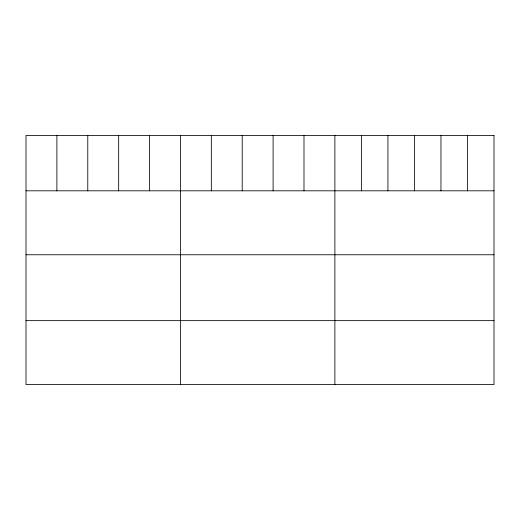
<?xml version="1.0" encoding="UTF-8"?>
<svg xmlns="http://www.w3.org/2000/svg" width="520" height="520" viewBox="0 0 520 520"><rect width="100%" height="100%" fill="white"/><g stroke="black" fill="none" stroke-linecap="round" stroke-linejoin="round"><path stroke-width="0.78" d="M26 190.814L494 190.814M26 254.761L494 254.761M26 320.645L494 320.645M467.48 135.415L467.48 190.814M440.96 135.415L440.96 190.814M414.44 135.415L414.44 190.814M387.92 135.415L387.92 190.814M361.4 135.415L361.4 190.814M334.88 135.415L334.88 384.585M303.992 135.415L303.992 190.814M273.104 135.415L273.104 190.814M242.216 135.415L242.216 190.814M211.328 135.415L211.328 190.814M180.44 135.415L180.44 384.585M149.552 135.415L149.552 190.814M118.664 135.415L118.664 190.814M87.776 135.415L87.776 190.814M56.888 135.415L56.888 190.814M494 135.415L26 135.415L26 384.585L494 384.585L494 135.415"/></g></svg>
